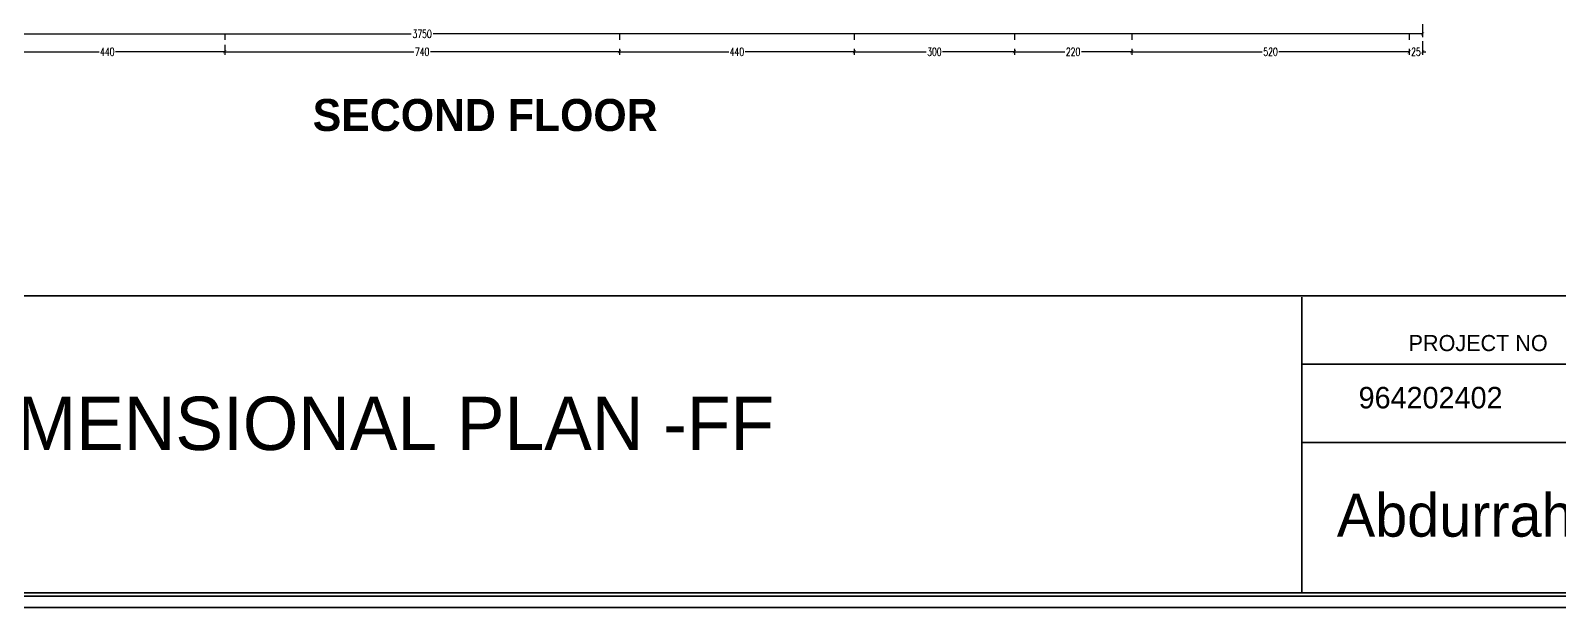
# Model space of a CAD drawing. Header units: centimetres. Extents: x -3207095 to 15275363, y -32656 to 4798027.
# Drawn here: x 686596 to 689462, y 4468345 to 4469428 of the extents above; entities that cross this region are included whole.
import ezdxf

# ---------------------------------------------------------------- set-up
doc = ezdxf.new("R2010")
doc.units = ezdxf.units.CM
doc.linetypes.add('ACAD_ISO03W100', pattern=[30, 12, -18])
doc.linetypes.add('DUZ', pattern=[500, 500])
doc.layers.get('0').update_dxf_attribs({"color": 1, "linetype": 'DUZ'})
doc.layers.add('DIM', color=1, linetype='DUZ')
doc.layers.add('LOGO', color=7, linetype='Continuous')
doc.layers.add('DUVAR', color=7, linetype='Continuous', lineweight=35)
doc.layers.add('YAZI', color=7, linetype='Continuous', lineweight=15)
doc.styles.add('DIM', font='ROMANSTW.SHX', dxfattribs={"width": 0.7})
doc.dimstyles.new('1_100', dxfattribs={"dimtxt": 15, "dimasz": 6, "dimexe": 6, "dimexo": 0, "dimgap": 2, "dimtad": 0, "dimdec": 1, "dimzin": 11, "dimdsep": 46, "dimtxsty": 'DIM', "dimblk": 'ARCHTICK', "dimcen": 3, "dimdle": 1.25, "dimclrt": 2, "dimadec": 0, "dimazin": 0, "dimtfac": 1.25, "dimtdec": 1, "dimtix": 1, "dimtofl": 0, "dimtmove": 1, "dimatfit": 3, "dimldrblk": 'ARCHTICK', "dimfxl": 20, "dimfxlon": 1, "dimtolj": 1, "dimtzin": 0, "dimarcsym": 0})

# ---------------------------------------------------------------- blocks, each defined once
blk = doc.blocks.new('_ArchTick')
at = {"color": 0, "linetype": 'ByBlock', "const_width": 0.15}
blk.add_lwpolyline([(-0.5, -0.5), (0.5, 0.5)], dxfattribs=at)
blk = doc.blocks.new('*D654')
at = {"layer": 'Defpoints', "color": 0, "linetype": 'Continuous', "lineweight": 5, "transparency": 16777216}
for p in [(685455.2, 4469443.7), (689205.2, 4469443.7), (689205.2, 4469421.3)]:
    blk.add_point(p, dxfattribs=at)
at = {"layer": 'DIM', "color": 0, "linetype": 'Continuous', "lineweight": -2, "transparency": 16777216}
for p, q in [((685454, 4469421.3), (687309.7, 4469421.3)), ((685455.2, 4469441.3), (685455.2, 4469415.3)), ((689206.5, 4469421.3), (687350.7, 4469421.3)), ((689205.2, 4469441.3), (689205.2, 4469415.3))]:
    blk.add_line(p, q, dxfattribs=at)
at = {"layer": 'DIM', "color": 0, "linetype": 'Continuous', "lineweight": -2, "transparency": 16777216, "xscale": 6, "yscale": 6, "zscale": 6, "rotation": 180}
blk.add_blockref('_ArchTick', (685455.2, 4469421.3), dxfattribs=at)
at = {"layer": 'DIM', "color": 0, "linetype": 'Continuous', "lineweight": -2, "transparency": 16777216, "xscale": 6, "yscale": 6, "zscale": 6}
blk.add_blockref('_ArchTick', (689205.2, 4469421.3), dxfattribs=at)
at = {"layer": 'DIM', "color": 2, "linetype": 'Continuous', "lineweight": 5, "transparency": 16777216, "insert": (687330.2, 4469421.3), "char_height": 15, "attachment_point": 5, "style": 'DIM'}
blk.add_mtext('\\A1;3750', dxfattribs=at)
blk = doc.blocks.new('*D662')
at = {"layer": 'Defpoints', "color": 0, "linetype": 'Continuous', "lineweight": 5, "transparency": 16777216}
for p in [(686520.2, 4469393.3), (686960.2, 4469400.9), (686960.2, 4469387.8)]:
    blk.add_point(p, dxfattribs=at)
at = {"layer": 'DIM', "color": 0, "linetype": 'Continuous', "lineweight": -2, "transparency": 16777216}
for p, q in [((686520.2, 4469393.3), (686520.2, 4469381.8)), ((686960.2, 4469400.9), (686960.2, 4469381.8)), ((686519, 4469387.8), (686724.7, 4469387.8)), ((686961.5, 4469387.8), (686755.7, 4469387.8))]:
    blk.add_line(p, q, dxfattribs=at)
at = {"layer": 'DIM', "color": 0, "linetype": 'Continuous', "lineweight": -2, "transparency": 16777216, "xscale": 6, "yscale": 6, "zscale": 6, "rotation": 180}
blk.add_blockref('_ArchTick', (686520.2, 4469387.8), dxfattribs=at)
at = {"layer": 'DIM', "color": 0, "linetype": 'Continuous', "lineweight": -2, "transparency": 16777216, "xscale": 6, "yscale": 6, "zscale": 6}
blk.add_blockref('_ArchTick', (686960.2, 4469387.8), dxfattribs=at)
at = {"layer": 'DIM', "color": 2, "linetype": 'Continuous', "lineweight": 5, "transparency": 16777216, "insert": (686740.2, 4469387.8), "char_height": 15, "attachment_point": 5, "style": 'DIM'}
blk.add_mtext('\\A1;440', dxfattribs=at)
blk = doc.blocks.new('*D663')
at = {"layer": 'Defpoints', "color": 0, "linetype": 'Continuous', "lineweight": 5, "transparency": 16777216}
for p in [(686960.2, 4469393.3), (687700.2, 4469393.3), (687700.2, 4469387.8)]:
    blk.add_point(p, dxfattribs=at)
at = {"layer": 'DIM', "color": 0, "linetype": 'Continuous', "lineweight": -2, "transparency": 16777216}
for p, q in [((686960.2, 4469393.3), (686960.2, 4469381.8)), ((687700.2, 4469393.3), (687700.2, 4469381.8)), ((686959, 4469387.8), (687314.7, 4469387.8)), ((687701.5, 4469387.8), (687345.7, 4469387.8))]:
    blk.add_line(p, q, dxfattribs=at)
at = {"layer": 'DIM', "color": 0, "linetype": 'Continuous', "lineweight": -2, "transparency": 16777216, "xscale": 6, "yscale": 6, "zscale": 6, "rotation": 180}
blk.add_blockref('_ArchTick', (686960.2, 4469387.8), dxfattribs=at)
at = {"layer": 'DIM', "color": 0, "linetype": 'Continuous', "lineweight": -2, "transparency": 16777216, "xscale": 6, "yscale": 6, "zscale": 6}
blk.add_blockref('_ArchTick', (687700.2, 4469387.8), dxfattribs=at)
at = {"layer": 'DIM', "color": 2, "linetype": 'Continuous', "lineweight": 5, "transparency": 16777216, "insert": (687330.2, 4469387.8), "char_height": 15, "attachment_point": 5, "style": 'DIM'}
blk.add_mtext('\\A1;740', dxfattribs=at)
blk = doc.blocks.new('*D666')
at = {"layer": 'Defpoints', "color": 0, "linetype": 'Continuous', "lineweight": 5, "transparency": 16777216}
for p in [(687700.2, 4469393.3), (688140.2, 4469393.3), (688140.2, 4469387.8)]:
    blk.add_point(p, dxfattribs=at)
at = {"layer": 'DIM', "color": 0, "linetype": 'Continuous', "lineweight": -2, "transparency": 16777216}
for p, q in [((687700.2, 4469393.3), (687700.2, 4469381.8)), ((688140.2, 4469393.3), (688140.2, 4469381.8)), ((687699, 4469387.8), (687904.7, 4469387.8)), ((688141.5, 4469387.8), (687935.7, 4469387.8))]:
    blk.add_line(p, q, dxfattribs=at)
at = {"layer": 'DIM', "color": 0, "linetype": 'Continuous', "lineweight": -2, "transparency": 16777216, "xscale": 6, "yscale": 6, "zscale": 6, "rotation": 180}
blk.add_blockref('_ArchTick', (687700.2, 4469387.8), dxfattribs=at)
at = {"layer": 'DIM', "color": 0, "linetype": 'Continuous', "lineweight": -2, "transparency": 16777216, "xscale": 6, "yscale": 6, "zscale": 6}
blk.add_blockref('_ArchTick', (688140.2, 4469387.8), dxfattribs=at)
at = {"layer": 'DIM', "color": 2, "linetype": 'Continuous', "lineweight": 5, "transparency": 16777216, "insert": (687920.2, 4469387.8), "char_height": 15, "attachment_point": 5, "style": 'DIM'}
blk.add_mtext('\\A1;440', dxfattribs=at)
blk = doc.blocks.new('*D667')
at = {"layer": 'Defpoints', "color": 0, "linetype": 'Continuous', "lineweight": 5, "transparency": 16777216}
for p in [(688140.2, 4469393.3), (688440.2, 4469393.3), (688440.2, 4469387.8)]:
    blk.add_point(p, dxfattribs=at)
at = {"layer": 'DIM', "color": 0, "linetype": 'Continuous', "lineweight": -2, "transparency": 16777216}
for p, q in [((688140.2, 4469393.3), (688140.2, 4469381.8)), ((688440.2, 4469393.3), (688440.2, 4469381.8)), ((688139, 4469387.8), (688274.7, 4469387.8)), ((688441.5, 4469387.8), (688305.7, 4469387.8))]:
    blk.add_line(p, q, dxfattribs=at)
at = {"layer": 'DIM', "color": 0, "linetype": 'Continuous', "lineweight": -2, "transparency": 16777216, "xscale": 6, "yscale": 6, "zscale": 6, "rotation": 180}
blk.add_blockref('_ArchTick', (688140.2, 4469387.8), dxfattribs=at)
at = {"layer": 'DIM', "color": 0, "linetype": 'Continuous', "lineweight": -2, "transparency": 16777216, "xscale": 6, "yscale": 6, "zscale": 6}
blk.add_blockref('_ArchTick', (688440.2, 4469387.8), dxfattribs=at)
at = {"layer": 'DIM', "color": 2, "linetype": 'Continuous', "lineweight": 5, "transparency": 16777216, "insert": (688290.2, 4469387.8), "char_height": 15, "attachment_point": 5, "style": 'DIM'}
blk.add_mtext('\\A1;300', dxfattribs=at)
blk = doc.blocks.new('*D668')
at = {"layer": 'Defpoints', "color": 0, "linetype": 'Continuous', "lineweight": 5, "transparency": 16777216}
for p in [(688440.2, 4469393.3), (688660.2, 4469393.3), (688660.2, 4469387.8)]:
    blk.add_point(p, dxfattribs=at)
at = {"layer": 'DIM', "color": 0, "linetype": 'Continuous', "lineweight": -2, "transparency": 16777216}
for p, q in [((688440.2, 4469393.3), (688440.2, 4469381.8)), ((688660.2, 4469393.3), (688660.2, 4469381.8)), ((688439, 4469387.8), (688534.7, 4469387.8)), ((688661.5, 4469387.8), (688565.7, 4469387.8))]:
    blk.add_line(p, q, dxfattribs=at)
at = {"layer": 'DIM', "color": 0, "linetype": 'Continuous', "lineweight": -2, "transparency": 16777216, "xscale": 6, "yscale": 6, "zscale": 6, "rotation": 180}
blk.add_blockref('_ArchTick', (688440.2, 4469387.8), dxfattribs=at)
at = {"layer": 'DIM', "color": 0, "linetype": 'Continuous', "lineweight": -2, "transparency": 16777216, "xscale": 6, "yscale": 6, "zscale": 6}
blk.add_blockref('_ArchTick', (688660.2, 4469387.8), dxfattribs=at)
at = {"layer": 'DIM', "color": 2, "linetype": 'Continuous', "lineweight": 5, "transparency": 16777216, "insert": (688550.2, 4469387.8), "char_height": 15, "attachment_point": 5, "style": 'DIM'}
blk.add_mtext('\\A1;220', dxfattribs=at)
blk = doc.blocks.new('*D669')
at = {"layer": 'Defpoints', "color": 0, "linetype": 'Continuous', "lineweight": 5, "transparency": 16777216}
for p in [(688660.2, 4469393.3), (689180.2, 4469393.3), (689180.2, 4469387.8)]:
    blk.add_point(p, dxfattribs=at)
at = {"layer": 'DIM', "color": 0, "linetype": 'Continuous', "lineweight": -2, "transparency": 16777216}
for p, q in [((688660.2, 4469393.3), (688660.2, 4469381.8)), ((689180.2, 4469393.3), (689180.2, 4469381.8)), ((688659, 4469387.8), (688904.7, 4469387.8)), ((689181.5, 4469387.8), (688935.7, 4469387.8))]:
    blk.add_line(p, q, dxfattribs=at)
at = {"layer": 'DIM', "color": 0, "linetype": 'Continuous', "lineweight": -2, "transparency": 16777216, "xscale": 6, "yscale": 6, "zscale": 6, "rotation": 180}
blk.add_blockref('_ArchTick', (688660.2, 4469387.8), dxfattribs=at)
at = {"layer": 'DIM', "color": 0, "linetype": 'Continuous', "lineweight": -2, "transparency": 16777216, "xscale": 6, "yscale": 6, "zscale": 6}
blk.add_blockref('_ArchTick', (689180.2, 4469387.8), dxfattribs=at)
at = {"layer": 'DIM', "color": 2, "linetype": 'Continuous', "lineweight": 5, "transparency": 16777216, "insert": (688920.2, 4469387.8), "char_height": 15, "attachment_point": 5, "style": 'DIM'}
blk.add_mtext('\\A1;520', dxfattribs=at)
blk = doc.blocks.new('*D670')
at = {"layer": 'Defpoints', "color": 0, "linetype": 'Continuous', "lineweight": 5, "transparency": 16777216}
for p in [(689180.2, 4469393.3), (689205.2, 4469415.3), (689205.2, 4469387.8)]:
    blk.add_point(p, dxfattribs=at)
at = {"layer": 'DIM', "color": 0, "linetype": 'Continuous', "lineweight": -2, "transparency": 16777216}
for p, q in [((689180.2, 4469393.3), (689180.2, 4469381.8)), ((689205.2, 4469407.8), (689205.2, 4469381.8)), ((689180.2, 4469387.8), (689174.2, 4469387.8)), ((689205.2, 4469387.8), (689211.2, 4469387.8))]:
    blk.add_line(p, q, dxfattribs=at)
at = {"layer": 'DIM', "color": 0, "linetype": 'Continuous', "lineweight": -2, "transparency": 16777216, "xscale": 6, "yscale": 6, "zscale": 6}
blk.add_blockref('_ArchTick', (689180.2, 4469387.8), dxfattribs=at)
at = {"layer": 'DIM', "color": 0, "linetype": 'Continuous', "lineweight": -2, "transparency": 16777216, "xscale": 6, "yscale": 6, "zscale": 6, "rotation": 180}
blk.add_blockref('_ArchTick', (689205.2, 4469387.8), dxfattribs=at)
at = {"layer": 'DIM', "color": 2, "linetype": 'Continuous', "lineweight": 5, "transparency": 16777216, "insert": (689192.7, 4469387.8), "char_height": 15, "attachment_point": 5, "style": 'DIM'}
blk.add_mtext('\\A1;25', dxfattribs=at)

msp = doc.modelspace()

# ---------------------------------------------------------------- linework, layer by layer
at = {"color": 232, "linetype": 'ACAD_ISO03W100'}
for p, q in [((686960.2, 4472511.97), (686960.2, 4469381.97)), ((687700.2, 4472511.97), (687700.2, 4469381.97)), ((688140.2, 4472511.97), (688140.2, 4469381.97)), ((688440.2, 4472511.97), (688440.2, 4469381.97)), ((688660.2, 4472511.97), (688660.2, 4469381.97)), ((689180.2, 4472511.97), (689180.2, 4469381.97))]:
    msp.add_line(p, q, dxfattribs=at)
at = {"layer": 'DUVAR'}
for p, q in [((690902.9, 4468929.86), (683757.5, 4468929.86)), ((688978.94, 4468927.12), (688978.94, 4468372.63)), ((690903.98, 4468801.92), (688978.94, 4468801.92)), ((690452.45, 4468654.52), (688978.94, 4468654.52))]:
    msp.add_line(p, q, dxfattribs=at)
for points in [[(683730.2, 4473145.33), (690930.2, 4473145.33), (690930.2, 4468345.33), (683730.2, 4468345.33)], [(683751.2, 4473124.33), (690909.2, 4473124.33), (690909.2, 4468366.33), (683751.2, 4468366.33)], [(683757.5, 4473118.03), (690902.9, 4473118.03), (690902.9, 4468372.63), (683757.5, 4468372.63)]]:
    msp.add_lwpolyline(points, close=True, dxfattribs=at)

# ---------------------------------------------------------------- texts
at = {"insert": (687125.16, 4469299.19), "char_height": 60, "attachment_point": 1}
msp.add_mtext_dynamic_manual_height_columns('{\\fCentury Gothic|b1|i0|c0|p34;\\C7;SECOND FLOOR}', width=710.4957, gutter_width=12.5, heights=[0], dxfattribs=at)
at = {"layer": 'LOGO', "insert": (686436.92, 4468740.69), "char_height": 100, "width": 2088.8847, "attachment_point": 1}
msp.add_mtext('{\\fGoudy Old Style|b0|i0|c0|p18;DIMENSIONAL PLAN -FF}', dxfattribs=at)
at = {"layer": 'YAZI', "attachment_point": 1}
for s, insert, char_height, width in [('{\\fStylus BT|b0|i0|c0|p34;PROJECT NO}', (689178.93, 4468856.45), 30.24, 286.87), ('{\\fStylus BT|b0|i0|c0|p34;964\\fStylus BT|b0|i0|c162|p34;20\\fStylus BT|b0|i0|c0|p34;2402}', (689085.25, 4468759.11), 40.32, 345.8591), ('{\\fStylus BT|b0|i0|c0|p34;Abdurrahim BAYRAMOGLU}', (689044.46, 4468558.75), 80.64, 1568.7791)]:
    msp.add_mtext(s, dxfattribs=dict(at, insert=insert, char_height=char_height, width=width))

# ---------------------------------------------------------------- dimensions: what is measured, and where the dimension line sits
at = {"layer": 'DIM', "linetype": 'Continuous', "lineweight": 5}
for base, p1, p2, picture, middle in [((689205.2, 4469421.31), (685455.2, 4469443.73), (689205.2, 4469443.73), '*D654', (687330.2, 4469421.31)), ((686960.2, 4469387.75), (686520.2, 4469393.26), (686960.2, 4469400.88), '*D662', (686740.2, 4469387.75)), ((687700.2, 4469387.75), (686960.2, 4469393.26), (687700.2, 4469393.26), '*D663', (687330.2, 4469387.75)), ((688140.2, 4469387.75), (687700.2, 4469393.26), (688140.2, 4469393.26), '*D666', (687920.2, 4469387.75)), ((688440.2, 4469387.75), (688140.2, 4469393.26), (688440.2, 4469393.26), '*D667', (688290.2, 4469387.75)), ((688660.2, 4469387.75), (688440.2, 4469393.26), (688660.2, 4469393.26), '*D668', (688550.2, 4469387.75)), ((689180.2, 4469387.75), (688660.2, 4469393.26), (689180.2, 4469393.26), '*D669', (688920.2, 4469387.75)), ((689205.2, 4469387.75), (689180.2, 4469393.26), (689205.2, 4469415.31), '*D670', (689192.7, 4469387.75))]:
    dim = msp.add_linear_dim(base=base, p1=p1, p2=p2, dimstyle='1_100', dxfattribs=at)
    dim.commit()
    dim.dimension.update_dxf_attribs({"geometry": picture, "text_midpoint": middle})

doc.saveas('drawing.dxf')
